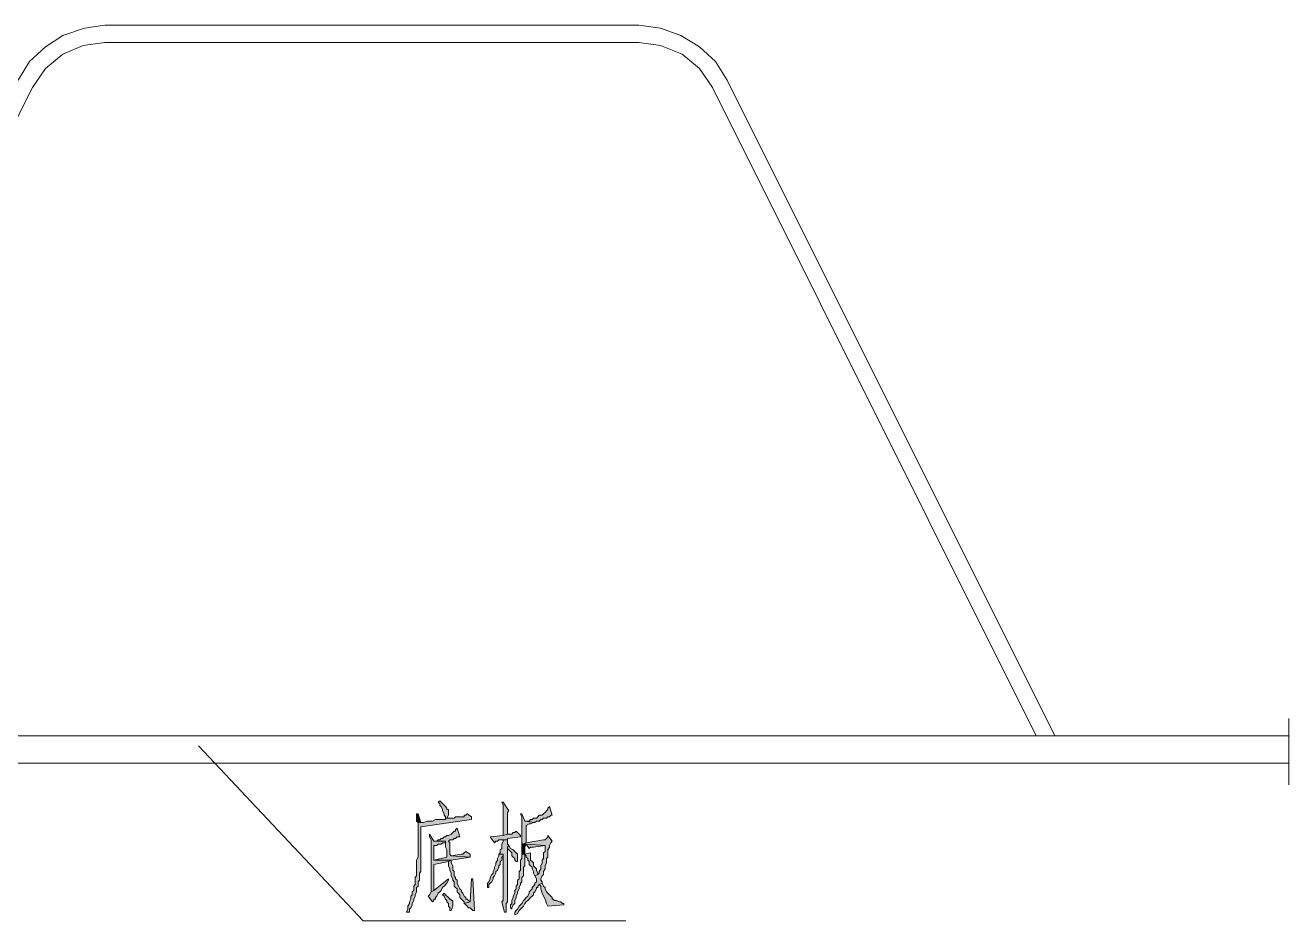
# Model space of a CAD drawing. Header units: millimetres. Extents: x 24 to 410, y 10 to 282.
# Drawn here: x 161.71 to 198.75, y 216.24 to 242.49 of the extents above; entities that cross this region are included whole.
import ezdxf

# ---------------------------------------------------------------- set-up
doc = ezdxf.new("R2010")
doc.units = ezdxf.units.MM

msp = doc.modelspace()

# ---------------------------------------------------------------- hatches: boundary and pattern name
h = msp.add_hatch(color=7)
h.dxf.hatch_style = 2
h.paths.add_polyline_path([(173.863, 219.752333), (173.820667, 219.71), (173.863, 219.667667), (173.863, 219.625333), (173.905333, 219.583), (173.947667, 219.498333), (173.947667, 219.456), (173.99, 219.371333), (173.99, 219.329), (174.032333, 219.286667), (174.032333, 219.244333), (174.074667, 219.244333), (174.117, 219.329), (174.117, 219.498333), (174.074667, 219.498333), (174.074667, 219.540667), (174.032333, 219.583), (173.99, 219.625333), (173.905333, 219.71)])
h = msp.add_hatch(color=7)
h.dxf.hatch_style = 2
h.paths.add_polyline_path([(175.725667, 219.71), (175.683333, 219.71), (175.725667, 219.625333), (175.725667, 218.736333), (175.852667, 218.778667), (175.852667, 218.821), (175.852667, 219.413667), (175.895, 219.456)])
h = msp.add_hatch(color=7)
h.dxf.hatch_style = 2
h.paths.add_polyline_path([(174.667333, 219.371333), (174.625, 219.329), (174.582667, 219.329), (174.582667, 219.286667), (174.328667, 219.286667), (174.286333, 219.244333), (174.032333, 219.244333), (174.032333, 219.202), (173.820667, 219.202), (173.736, 219.202), (173.651333, 219.159667), (173.482, 219.159667), (173.397333, 219.117333), (173.228, 219.117333), (173.228, 219.032667), (173.228, 218.101333), (173.185667, 218.016667), (173.185667, 217.551), (173.143333, 217.508667), (173.143333, 217.297), (173.101, 217.254667), (173.101, 217.127667), (173.058667, 217.085333), (173.058667, 217.000667), (173.016333, 216.958333), (173.016333, 216.873667), (172.974, 216.789), (172.974, 216.746667), (172.931667, 216.662), (172.931667, 216.577333), (172.889333, 216.492667), (172.974, 216.492667), (172.974, 216.577333), (173.016333, 216.619667), (173.058667, 216.704333), (173.058667, 216.746667), (173.101, 216.831333), (173.101, 216.873667), (173.143333, 216.958333), (173.143333, 217.000667), (173.185667, 217.085333), (173.185667, 217.212333), (173.228, 217.254667), (173.228, 217.381667), (173.270333, 217.424), (173.270333, 217.635667), (173.312667, 217.678), (173.312667, 218.990333), (174.794333, 219.202), (174.794333, 219.286667)])
h = msp.add_hatch(color=7)
h.dxf.hatch_style = 2
h.paths.add_polyline_path([(173.228, 219.371333), (173.185667, 219.371333), (173.185667, 219.329), (173.185667, 219.159667), (173.228, 219.117333), (173.312667, 219.117333)])
h = msp.add_hatch(color=7)
h.dxf.hatch_style = 2
h.paths.add_polyline_path([(176.276, 219.371333), (176.233667, 219.371333), (176.276, 219.286667), (176.276, 218.482333), (176.403, 218.524667), (176.403, 219.032667), (176.487667, 219.075), (176.53, 219.075), (176.614667, 219.117333), (176.657, 219.117333), (176.360667, 219.159667)])
h = msp.add_hatch(color=7)
h.dxf.hatch_style = 2
h.paths.add_polyline_path([(177.080333, 219.583), (177.038, 219.540667), (177.038, 219.498333), (176.995667, 219.456), (176.953333, 219.413667), (176.911, 219.371333), (176.868667, 219.329), (176.784, 219.329), (176.741667, 219.286667), (176.699333, 219.244333), (176.614667, 219.244333), (176.572333, 219.202), (176.53, 219.202), (176.487667, 219.159667), (176.360667, 219.159667), (176.657, 219.117333), (176.699333, 219.159667), (176.784, 219.159667), (176.826333, 219.202), (176.868667, 219.202), (176.911, 219.244333), (176.995667, 219.244333), (177.038, 219.286667), (177.080333, 219.286667), (177.122667, 219.329), (177.165, 219.329)])
h = msp.add_hatch(color=7)
h.dxf.hatch_style = 2
h.paths.add_polyline_path([(174.371, 218.948), (174.328667, 218.905667), (174.328667, 218.863333), (174.286333, 218.863333), (174.244, 218.821), (174.201667, 218.778667), (174.117, 218.736333), (174.074667, 218.736333), (174.032333, 218.694), (173.99, 218.694), (173.947667, 218.651667), (173.905333, 218.651667), (173.863, 218.609333), (173.820667, 218.609333), (173.778333, 218.567), (173.693667, 218.567), (174.032333, 218.567), (174.032333, 218.397667), (174.074667, 218.313), (174.074667, 218.101333), (173.693667, 218.016667), (174.201667, 218.016667), (174.752, 218.101333), (174.201667, 218.143667), (174.159333, 218.186), (174.159333, 218.524667), (174.117, 218.567), (174.159333, 218.609333), (174.244, 218.609333), (174.286333, 218.651667), (174.328667, 218.651667), (174.371, 218.694), (174.455667, 218.694)])
h = msp.add_hatch(color=7)
h.dxf.hatch_style = 2
h.paths.add_polyline_path([(173.566667, 218.778667), (173.566667, 218.694), (173.609, 218.609333), (173.609, 217.085333), (173.693667, 217.127667), (173.693667, 217.889667), (174.117, 217.974333), (174.201667, 218.016667), (173.693667, 218.016667), (173.693667, 218.44), (173.778333, 218.44), (173.820667, 218.482333), (173.905333, 218.482333), (173.947667, 218.524667), (174.032333, 218.524667), (174.032333, 218.567), (173.693667, 218.567)])
h = msp.add_hatch(color=7)
h.dxf.hatch_style = 2
h.paths.add_polyline_path([(176.106667, 218.863333), (176.064333, 218.821), (176.022, 218.821), (175.979667, 218.778667), (175.852667, 218.778667), (175.725667, 218.736333), (175.344667, 218.694), (175.471667, 218.524667), (175.514, 218.567), (175.556333, 218.567), (175.598667, 218.609333), (175.852667, 218.609333), (175.852667, 218.651667), (176.233667, 218.694), (176.233667, 218.736333)])
h = msp.add_hatch(color=7)
h.dxf.hatch_style = 2
h.paths.add_polyline_path([(175.852667, 218.609333), (175.725667, 218.609333), (175.725667, 218.567), (175.683333, 218.482333), (175.683333, 218.355333), (175.641, 218.313), (175.641, 218.228333), (175.598667, 218.186), (175.725667, 218.186), (175.725667, 218.101333), (175.725667, 216.831333), (175.683333, 216.789), (175.768, 216.492667), (175.810333, 216.492667), (175.810333, 216.746667), (175.852667, 216.789), (175.852667, 218.397667), (175.895, 218.44), (175.852667, 218.482333)])
h = msp.add_hatch(color=7)
h.dxf.hatch_style = 2
h.paths.add_polyline_path([(177.038, 218.736333), (177.038, 218.694), (176.995667, 218.651667), (176.953333, 218.609333), (176.911, 218.609333), (176.403, 218.524667), (176.276, 218.482333), (176.403, 218.482333), (176.953333, 218.44), (176.953333, 218.270667), (176.911, 218.228333), (176.911, 218.059), (176.868667, 218.016667), (176.868667, 217.932), (176.826333, 217.847333), (176.826333, 217.762667), (176.784, 217.678), (176.784, 217.635667), (176.741667, 217.593333), (176.657, 217.551), (176.699333, 217.466333), (176.699333, 217.424), (176.699333, 217.381667), (176.657, 217.339333), (176.657, 217.297), (176.614667, 217.254667), (176.572333, 217.212333), (176.572333, 217.17), (176.53, 217.127667), (176.487667, 217.085333), (176.487667, 217.043), (176.445333, 216.958333), (176.403, 216.916), (176.360667, 216.873667), (176.318333, 216.831333), (176.276, 216.746667), (176.233667, 216.704333), (176.191333, 216.662), (176.149, 216.577333), (176.106667, 216.535), (176.064333, 216.492667), (176.064333, 216.408), (176.149, 216.450333), (176.191333, 216.535), (176.233667, 216.577333), (176.276, 216.619667), (176.318333, 216.662), (176.360667, 216.746667), (176.403, 216.789), (176.445333, 216.831333), (176.487667, 216.873667), (176.53, 216.916), (176.572333, 216.958333), (176.614667, 217.000667), (176.614667, 217.043), (176.657, 217.085333), (176.699333, 217.17), (176.699333, 217.212333), (176.741667, 217.212333), (176.741667, 217.254667), (176.784, 217.297), (176.868667, 217.339333), (176.868667, 217.381667), (176.826333, 217.424), (176.826333, 217.466333), (176.868667, 217.551), (176.911, 217.593333), (176.911, 217.678), (176.953333, 217.762667), (176.953333, 217.847333), (176.995667, 217.932), (176.995667, 218.059), (177.038, 218.101333), (177.038, 218.313), (177.080333, 218.397667), (177.080333, 218.44), (177.122667, 218.524667), (177.165, 218.567)])
h = msp.add_hatch(color=7)
h.dxf.hatch_style = 2
h.paths.add_polyline_path([(174.625, 218.270667), (174.582667, 218.228333), (174.540333, 218.186), (174.498, 218.186), (174.201667, 218.143667), (174.752, 218.101333), (174.752, 218.186)])
h = msp.add_hatch(color=7)
h.dxf.hatch_style = 2
h.paths.add_polyline_path([(175.598667, 218.186), (175.598667, 218.143667), (175.556333, 218.059), (175.556333, 218.016667), (175.514, 217.932), (175.514, 217.889667), (175.471667, 217.805), (175.471667, 217.762667), (175.429333, 217.678), (175.429333, 217.635667), (175.387, 217.593333), (175.344667, 217.508667), (175.344667, 217.466333), (175.302333, 217.381667), (175.26, 217.339333), (175.26, 217.212333), (175.302333, 217.212333), (175.302333, 217.297), (175.344667, 217.339333), (175.387, 217.381667), (175.429333, 217.466333), (175.429333, 217.508667), (175.471667, 217.551), (175.514, 217.635667), (175.514, 217.678), (175.556333, 217.720333), (175.598667, 217.805), (175.598667, 217.847333), (175.641, 217.889667), (175.641, 217.974333), (175.683333, 218.016667), (175.683333, 218.101333), (175.725667, 218.143667), (175.725667, 218.186)])
h = msp.add_hatch(color=7)
h.dxf.hatch_style = 2
h.paths.add_polyline_path([(175.895, 218.44), (175.852667, 218.397667), (175.852667, 218.355333), (175.895, 218.313), (175.937333, 218.270667), (175.979667, 218.228333), (175.979667, 218.143667), (176.022, 218.101333), (176.064333, 218.059), (176.064333, 218.016667), (176.106667, 217.974333), (176.149, 217.974333), (176.149, 218.016667), (176.149, 218.186), (176.106667, 218.228333), (176.064333, 218.270667), (176.022, 218.313), (175.937333, 218.355333)])
h = msp.add_hatch(color=7)
h.dxf.hatch_style = 2
h.paths.add_polyline_path([(176.276, 218.186), (176.276, 218.059), (176.233667, 218.016667), (176.233667, 217.720333), (176.191333, 217.678), (176.191333, 217.466333), (176.149, 217.424), (176.149, 217.297), (176.106667, 217.254667), (176.106667, 217.17), (176.064333, 217.127667), (176.064333, 217.043), (176.022, 216.958333), (176.022, 216.916), (175.979667, 216.831333), (175.979667, 216.746667), (175.937333, 216.704333), (175.937333, 216.619667), (175.979667, 216.577333), (175.979667, 216.619667), (176.022, 216.704333), (176.064333, 216.746667), (176.064333, 216.831333), (176.106667, 216.916), (176.106667, 216.958333), (176.149, 217.043), (176.149, 217.085333), (176.191333, 217.17), (176.191333, 217.212333), (176.233667, 217.297), (176.233667, 217.339333), (176.276, 217.381667), (176.276, 217.508667), (176.318333, 217.551), (176.318333, 217.805), (176.360667, 217.847333), (176.360667, 218.186)])
h = msp.add_hatch(color=7)
h.dxf.hatch_style = 2
h.paths.add_polyline_path([(176.276, 218.482333), (176.276, 218.186), (176.360667, 218.186), (176.360667, 218.397667), (176.403, 218.482333)])
h = msp.add_hatch(color=7)
h.dxf.hatch_style = 2
h.paths.add_polyline_path([(176.53, 218.228333), (176.360667, 218.186), (176.276, 218.186), (176.360667, 218.186), (176.403, 218.143667), (176.403, 218.101333), (176.445333, 218.059), (176.445333, 218.016667), (176.487667, 217.974333), (176.487667, 217.889667), (176.53, 217.847333), (176.572333, 217.805), (176.572333, 217.762667), (176.614667, 217.678), (176.614667, 217.635667), (176.657, 217.551), (176.741667, 217.593333), (176.741667, 217.635667), (176.699333, 217.720333), (176.699333, 217.762667), (176.614667, 217.847333), (176.614667, 217.932), (176.572333, 217.974333), (176.53, 218.016667)])
h = msp.add_hatch(color=7)
h.dxf.hatch_style = 2
h.paths.add_polyline_path([(176.403, 218.482333), (176.487667, 218.355333), (176.53, 218.397667), (176.614667, 218.397667), (176.953333, 218.44)])
h = msp.add_hatch(color=7)
h.dxf.hatch_style = 2
h.paths.add_polyline_path([(174.201667, 218.016667), (174.117, 217.974333), (174.117, 217.847333), (174.159333, 217.762667), (174.159333, 217.720333), (174.201667, 217.635667), (174.201667, 217.551), (174.244, 217.466333), (174.244, 217.424), (174.286333, 217.381667), (174.286333, 217.254667), (174.328667, 217.212333), (174.371, 217.17), (174.371, 217.085333), (174.413333, 217.043), (174.455667, 217.000667), (174.455667, 216.916), (174.498, 216.873667), (174.540333, 216.831333), (174.582667, 216.789), (174.582667, 216.746667), (174.752, 216.789), (174.709667, 216.831333), (174.667333, 216.873667), (174.625, 216.873667), (174.625, 216.916), (174.582667, 216.958333), (174.540333, 217.043), (174.498, 217.085333), (174.498, 217.127667), (174.455667, 217.17), (174.413333, 217.254667), (174.371, 217.339333), (174.371, 217.424), (174.328667, 217.466333), (174.328667, 217.508667), (174.286333, 217.551), (174.286333, 217.678), (174.244, 217.720333), (174.244, 217.847333), (174.201667, 217.932)])
h = msp.add_hatch(color=7)
h.dxf.hatch_style = 2
h.paths.add_polyline_path([(174.117, 217.466333), (173.693667, 217.127667), (173.609, 217.085333), (173.566667, 217.000667), (173.524333, 216.958333), (173.651333, 216.789), (173.693667, 216.831333), (173.693667, 216.873667), (173.736, 216.873667), (173.736, 216.916), (173.778333, 216.958333), (173.820667, 217.043), (173.863, 217.085333), (173.905333, 217.127667), (173.947667, 217.212333), (173.99, 217.254667), (174.074667, 217.339333), (174.117, 217.424)])
h = msp.add_hatch(color=7)
h.dxf.hatch_style = 2
h.paths.add_polyline_path([(174.836667, 217.466333), (174.794333, 217.466333), (174.752, 216.789), (174.582667, 216.746667), (174.625, 216.704333), (174.667333, 216.662), (174.709667, 216.619667), (174.752, 216.619667), (174.794333, 216.577333), (174.836667, 216.535), (174.879, 216.535)])
h = msp.add_hatch(color=7)
h.dxf.hatch_style = 2
h.paths.add_polyline_path([(176.868667, 217.339333), (176.784, 217.297), (176.826333, 217.254667), (176.826333, 217.17), (176.868667, 217.043), (176.911, 216.958333), (176.953333, 216.873667), (176.995667, 216.746667), (177.038, 216.662), (177.503667, 216.704333), (177.503667, 216.746667), (177.461333, 216.746667), (177.419, 216.789), (177.376667, 216.789), (177.292, 216.831333), (177.207333, 216.831333), (177.207333, 216.873667), (177.165, 216.873667), (177.165, 216.916), (177.122667, 216.958333), (177.080333, 217.000667), (177.038, 217.043), (176.995667, 217.085333), (176.953333, 217.17), (176.953333, 217.212333), (176.911, 217.254667)])
h = msp.add_hatch(color=7)
h.dxf.hatch_style = 2
h.paths.add_polyline_path([(173.99, 217.043), (173.947667, 217.000667), (173.99, 216.958333), (174.032333, 216.873667), (174.074667, 216.831333), (174.074667, 216.789), (174.117, 216.746667), (174.117, 216.662), (174.159333, 216.619667), (174.159333, 216.535), (174.201667, 216.535), (174.244, 216.662), (174.244, 216.831333), (174.201667, 216.831333), (174.201667, 216.873667), (174.159333, 216.873667), (174.117, 216.916), (174.032333, 217.000667)])

# ---------------------------------------------------------------- linework, layer by layer
at = {"color": 7, "lineweight": 0}
for points in [[(164.041667, 242.485333), (163.449, 242.400667), (162.814, 242.189), (162.306, 241.850333), (161.840333, 241.427), (161.501667, 240.876667)], [(179.705, 242.485333), (164.041667, 242.485333)], [(191.897, 221.657333), (182.287333, 240.876667), (181.948667, 241.427), (181.483, 241.850333), (180.932667, 242.189), (180.34, 242.400667), (179.705, 242.485333)], [(164.041667, 241.977333), (163.406667, 241.892667), (162.814, 241.638667), (162.306, 241.215333), (161.925, 240.665)], [(179.705, 241.977333), (164.041667, 241.977333)], [(191.346667, 221.657333), (181.864, 240.665), (181.483, 241.215333), (180.975, 241.638667), (180.34, 241.892667), (179.705, 241.977333)], [(161.925, 240.665), (152.4, 221.657333)], [(198.755, 222.165333), (198.755, 220.218)], [(198.755, 221.657333), (67.521667, 221.657333)], [(166.793333, 221.361), (171.619333, 216.238667), (179.324, 216.238667)], [(198.755, 220.853), (67.521667, 220.853)]]:
    msp.add_lwpolyline(points, dxfattribs=at)
for points in [[(173.863, 219.752333), (173.820667, 219.71), (173.863, 219.667667), (173.863, 219.625333), (173.905333, 219.583), (173.947667, 219.498333), (173.947667, 219.456), (173.99, 219.371333), (173.99, 219.329), (174.032333, 219.286667), (174.032333, 219.244333), (174.074667, 219.244333), (174.117, 219.329), (174.117, 219.498333), (174.074667, 219.498333), (174.074667, 219.540667), (174.032333, 219.583), (173.99, 219.625333), (173.905333, 219.71)], [(175.725667, 219.71), (175.683333, 219.71), (175.725667, 219.625333), (175.725667, 218.736333), (175.852667, 218.778667), (175.852667, 218.821), (175.852667, 219.413667), (175.895, 219.456)], [(174.667333, 219.371333), (174.625, 219.329), (174.582667, 219.329), (174.582667, 219.286667), (174.328667, 219.286667), (174.286333, 219.244333), (174.032333, 219.244333), (174.032333, 219.202), (173.820667, 219.202), (173.736, 219.202), (173.651333, 219.159667), (173.482, 219.159667), (173.397333, 219.117333), (173.228, 219.117333), (173.228, 219.032667), (173.228, 218.101333), (173.185667, 218.016667), (173.185667, 217.551), (173.143333, 217.508667), (173.143333, 217.297), (173.101, 217.254667), (173.101, 217.127667), (173.058667, 217.085333), (173.058667, 217.000667), (173.016333, 216.958333), (173.016333, 216.873667), (172.974, 216.789), (172.974, 216.746667), (172.931667, 216.662), (172.931667, 216.577333), (172.889333, 216.492667), (172.974, 216.492667), (172.974, 216.577333), (173.016333, 216.619667), (173.058667, 216.704333), (173.058667, 216.746667), (173.101, 216.831333), (173.101, 216.873667), (173.143333, 216.958333), (173.143333, 217.000667), (173.185667, 217.085333), (173.185667, 217.212333), (173.228, 217.254667), (173.228, 217.381667), (173.270333, 217.424), (173.270333, 217.635667), (173.312667, 217.678), (173.312667, 218.990333), (174.794333, 219.202), (174.794333, 219.286667)], [(173.228, 219.371333), (173.185667, 219.371333), (173.185667, 219.329), (173.185667, 219.159667), (173.228, 219.117333), (173.312667, 219.117333)], [(176.276, 219.371333), (176.233667, 219.371333), (176.276, 219.286667), (176.276, 218.482333), (176.403, 218.524667), (176.403, 219.032667), (176.487667, 219.075), (176.53, 219.075), (176.614667, 219.117333), (176.657, 219.117333), (176.360667, 219.159667)], [(177.080333, 219.583), (177.038, 219.540667), (177.038, 219.498333), (176.995667, 219.456), (176.953333, 219.413667), (176.911, 219.371333), (176.868667, 219.329), (176.784, 219.329), (176.741667, 219.286667), (176.699333, 219.244333), (176.614667, 219.244333), (176.572333, 219.202), (176.53, 219.202), (176.487667, 219.159667), (176.360667, 219.159667), (176.657, 219.117333), (176.699333, 219.159667), (176.784, 219.159667), (176.826333, 219.202), (176.868667, 219.202), (176.911, 219.244333), (176.995667, 219.244333), (177.038, 219.286667), (177.080333, 219.286667), (177.122667, 219.329), (177.165, 219.329)], [(174.371, 218.948), (174.328667, 218.905667), (174.328667, 218.863333), (174.286333, 218.863333), (174.244, 218.821), (174.201667, 218.778667), (174.117, 218.736333), (174.074667, 218.736333), (174.032333, 218.694), (173.99, 218.694), (173.947667, 218.651667), (173.905333, 218.651667), (173.863, 218.609333), (173.820667, 218.609333), (173.778333, 218.567), (173.693667, 218.567), (174.032333, 218.567), (174.032333, 218.397667), (174.074667, 218.313), (174.074667, 218.101333), (173.693667, 218.016667), (174.201667, 218.016667), (174.752, 218.101333), (174.201667, 218.143667), (174.159333, 218.186), (174.159333, 218.524667), (174.117, 218.567), (174.159333, 218.609333), (174.244, 218.609333), (174.286333, 218.651667), (174.328667, 218.651667), (174.371, 218.694), (174.455667, 218.694)], [(173.566667, 218.778667), (173.566667, 218.694), (173.609, 218.609333), (173.609, 217.085333), (173.693667, 217.127667), (173.693667, 217.889667), (174.117, 217.974333), (174.201667, 218.016667), (173.693667, 218.016667), (173.693667, 218.44), (173.778333, 218.44), (173.820667, 218.482333), (173.905333, 218.482333), (173.947667, 218.524667), (174.032333, 218.524667), (174.032333, 218.567), (173.693667, 218.567)], [(176.106667, 218.863333), (176.064333, 218.821), (176.022, 218.821), (175.979667, 218.778667), (175.852667, 218.778667), (175.725667, 218.736333), (175.344667, 218.694), (175.471667, 218.524667), (175.514, 218.567), (175.556333, 218.567), (175.598667, 218.609333), (175.852667, 218.609333), (175.852667, 218.651667), (176.233667, 218.694), (176.233667, 218.736333)], [(175.852667, 218.609333), (175.725667, 218.609333), (175.725667, 218.567), (175.683333, 218.482333), (175.683333, 218.355333), (175.641, 218.313), (175.641, 218.228333), (175.598667, 218.186), (175.725667, 218.186), (175.725667, 218.101333), (175.725667, 216.831333), (175.683333, 216.789), (175.768, 216.492667), (175.810333, 216.492667), (175.810333, 216.746667), (175.852667, 216.789), (175.852667, 218.397667), (175.895, 218.44), (175.852667, 218.482333)], [(177.038, 218.736333), (177.038, 218.694), (176.995667, 218.651667), (176.953333, 218.609333), (176.911, 218.609333), (176.403, 218.524667), (176.276, 218.482333), (176.403, 218.482333), (176.953333, 218.44), (176.953333, 218.270667), (176.911, 218.228333), (176.911, 218.059), (176.868667, 218.016667), (176.868667, 217.932), (176.826333, 217.847333), (176.826333, 217.762667), (176.784, 217.678), (176.784, 217.635667), (176.741667, 217.593333), (176.657, 217.551), (176.699333, 217.466333), (176.699333, 217.424), (176.699333, 217.381667), (176.657, 217.339333), (176.657, 217.297), (176.614667, 217.254667), (176.572333, 217.212333), (176.572333, 217.17), (176.53, 217.127667), (176.487667, 217.085333), (176.487667, 217.043), (176.445333, 216.958333), (176.403, 216.916), (176.360667, 216.873667), (176.318333, 216.831333), (176.276, 216.746667), (176.233667, 216.704333), (176.191333, 216.662), (176.149, 216.577333), (176.106667, 216.535), (176.064333, 216.492667), (176.064333, 216.408), (176.149, 216.450333), (176.191333, 216.535), (176.233667, 216.577333), (176.276, 216.619667), (176.318333, 216.662), (176.360667, 216.746667), (176.403, 216.789), (176.445333, 216.831333), (176.487667, 216.873667), (176.53, 216.916), (176.572333, 216.958333), (176.614667, 217.000667), (176.614667, 217.043), (176.657, 217.085333), (176.699333, 217.17), (176.699333, 217.212333), (176.741667, 217.212333), (176.741667, 217.254667), (176.784, 217.297), (176.868667, 217.339333), (176.868667, 217.381667), (176.826333, 217.424), (176.826333, 217.466333), (176.868667, 217.551), (176.911, 217.593333), (176.911, 217.678), (176.953333, 217.762667), (176.953333, 217.847333), (176.995667, 217.932), (176.995667, 218.059), (177.038, 218.101333), (177.038, 218.313), (177.080333, 218.397667), (177.080333, 218.44), (177.122667, 218.524667), (177.165, 218.567)], [(174.625, 218.270667), (174.582667, 218.228333), (174.540333, 218.186), (174.498, 218.186), (174.201667, 218.143667), (174.752, 218.101333), (174.752, 218.186)], [(175.598667, 218.186), (175.598667, 218.143667), (175.556333, 218.059), (175.556333, 218.016667), (175.514, 217.932), (175.514, 217.889667), (175.471667, 217.805), (175.471667, 217.762667), (175.429333, 217.678), (175.429333, 217.635667), (175.387, 217.593333), (175.344667, 217.508667), (175.344667, 217.466333), (175.302333, 217.381667), (175.26, 217.339333), (175.26, 217.212333), (175.302333, 217.212333), (175.302333, 217.297), (175.344667, 217.339333), (175.387, 217.381667), (175.429333, 217.466333), (175.429333, 217.508667), (175.471667, 217.551), (175.514, 217.635667), (175.514, 217.678), (175.556333, 217.720333), (175.598667, 217.805), (175.598667, 217.847333), (175.641, 217.889667), (175.641, 217.974333), (175.683333, 218.016667), (175.683333, 218.101333), (175.725667, 218.143667), (175.725667, 218.186)], [(175.895, 218.44), (175.852667, 218.397667), (175.852667, 218.355333), (175.895, 218.313), (175.937333, 218.270667), (175.979667, 218.228333), (175.979667, 218.143667), (176.022, 218.101333), (176.064333, 218.059), (176.064333, 218.016667), (176.106667, 217.974333), (176.149, 217.974333), (176.149, 218.016667), (176.149, 218.186), (176.106667, 218.228333), (176.064333, 218.270667), (176.022, 218.313), (175.937333, 218.355333)], [(176.276, 218.186), (176.276, 218.059), (176.233667, 218.016667), (176.233667, 217.720333), (176.191333, 217.678), (176.191333, 217.466333), (176.149, 217.424), (176.149, 217.297), (176.106667, 217.254667), (176.106667, 217.17), (176.064333, 217.127667), (176.064333, 217.043), (176.022, 216.958333), (176.022, 216.916), (175.979667, 216.831333), (175.979667, 216.746667), (175.937333, 216.704333), (175.937333, 216.619667), (175.979667, 216.577333), (175.979667, 216.619667), (176.022, 216.704333), (176.064333, 216.746667), (176.064333, 216.831333), (176.106667, 216.916), (176.106667, 216.958333), (176.149, 217.043), (176.149, 217.085333), (176.191333, 217.17), (176.191333, 217.212333), (176.233667, 217.297), (176.233667, 217.339333), (176.276, 217.381667), (176.276, 217.508667), (176.318333, 217.551), (176.318333, 217.805), (176.360667, 217.847333), (176.360667, 218.186)], [(176.276, 218.482333), (176.276, 218.186), (176.360667, 218.186), (176.360667, 218.397667), (176.403, 218.482333)], [(176.53, 218.228333), (176.360667, 218.186), (176.276, 218.186), (176.360667, 218.186), (176.403, 218.143667), (176.403, 218.101333), (176.445333, 218.059), (176.445333, 218.016667), (176.487667, 217.974333), (176.487667, 217.889667), (176.53, 217.847333), (176.572333, 217.805), (176.572333, 217.762667), (176.614667, 217.678), (176.614667, 217.635667), (176.657, 217.551), (176.741667, 217.593333), (176.741667, 217.635667), (176.699333, 217.720333), (176.699333, 217.762667), (176.614667, 217.847333), (176.614667, 217.932), (176.572333, 217.974333), (176.53, 218.016667)], [(176.403, 218.482333), (176.487667, 218.355333), (176.53, 218.397667), (176.614667, 218.397667), (176.953333, 218.44)], [(174.201667, 218.016667), (174.117, 217.974333), (174.117, 217.847333), (174.159333, 217.762667), (174.159333, 217.720333), (174.201667, 217.635667), (174.201667, 217.551), (174.244, 217.466333), (174.244, 217.424), (174.286333, 217.381667), (174.286333, 217.254667), (174.328667, 217.212333), (174.371, 217.17), (174.371, 217.085333), (174.413333, 217.043), (174.455667, 217.000667), (174.455667, 216.916), (174.498, 216.873667), (174.540333, 216.831333), (174.582667, 216.789), (174.582667, 216.746667), (174.752, 216.789), (174.709667, 216.831333), (174.667333, 216.873667), (174.625, 216.873667), (174.625, 216.916), (174.582667, 216.958333), (174.540333, 217.043), (174.498, 217.085333), (174.498, 217.127667), (174.455667, 217.17), (174.413333, 217.254667), (174.371, 217.339333), (174.371, 217.424), (174.328667, 217.466333), (174.328667, 217.508667), (174.286333, 217.551), (174.286333, 217.678), (174.244, 217.720333), (174.244, 217.847333), (174.201667, 217.932)], [(174.117, 217.466333), (173.693667, 217.127667), (173.609, 217.085333), (173.566667, 217.000667), (173.524333, 216.958333), (173.651333, 216.789), (173.693667, 216.831333), (173.693667, 216.873667), (173.736, 216.873667), (173.736, 216.916), (173.778333, 216.958333), (173.820667, 217.043), (173.863, 217.085333), (173.905333, 217.127667), (173.947667, 217.212333), (173.99, 217.254667), (174.074667, 217.339333), (174.117, 217.424)], [(174.836667, 217.466333), (174.794333, 217.466333), (174.752, 216.789), (174.582667, 216.746667), (174.625, 216.704333), (174.667333, 216.662), (174.709667, 216.619667), (174.752, 216.619667), (174.794333, 216.577333), (174.836667, 216.535), (174.879, 216.535)], [(176.868667, 217.339333), (176.784, 217.297), (176.826333, 217.254667), (176.826333, 217.17), (176.868667, 217.043), (176.911, 216.958333), (176.953333, 216.873667), (176.995667, 216.746667), (177.038, 216.662), (177.503667, 216.704333), (177.503667, 216.746667), (177.461333, 216.746667), (177.419, 216.789), (177.376667, 216.789), (177.292, 216.831333), (177.207333, 216.831333), (177.207333, 216.873667), (177.165, 216.873667), (177.165, 216.916), (177.122667, 216.958333), (177.080333, 217.000667), (177.038, 217.043), (176.995667, 217.085333), (176.953333, 217.17), (176.953333, 217.212333), (176.911, 217.254667)], [(173.99, 217.043), (173.947667, 217.000667), (173.99, 216.958333), (174.032333, 216.873667), (174.074667, 216.831333), (174.074667, 216.789), (174.117, 216.746667), (174.117, 216.662), (174.159333, 216.619667), (174.159333, 216.535), (174.201667, 216.535), (174.244, 216.662), (174.244, 216.831333), (174.201667, 216.831333), (174.201667, 216.873667), (174.159333, 216.873667), (174.117, 216.916), (174.032333, 217.000667)]]:
    msp.add_lwpolyline(points, close=True, dxfattribs=at)

doc.saveas('drawing.dxf')
